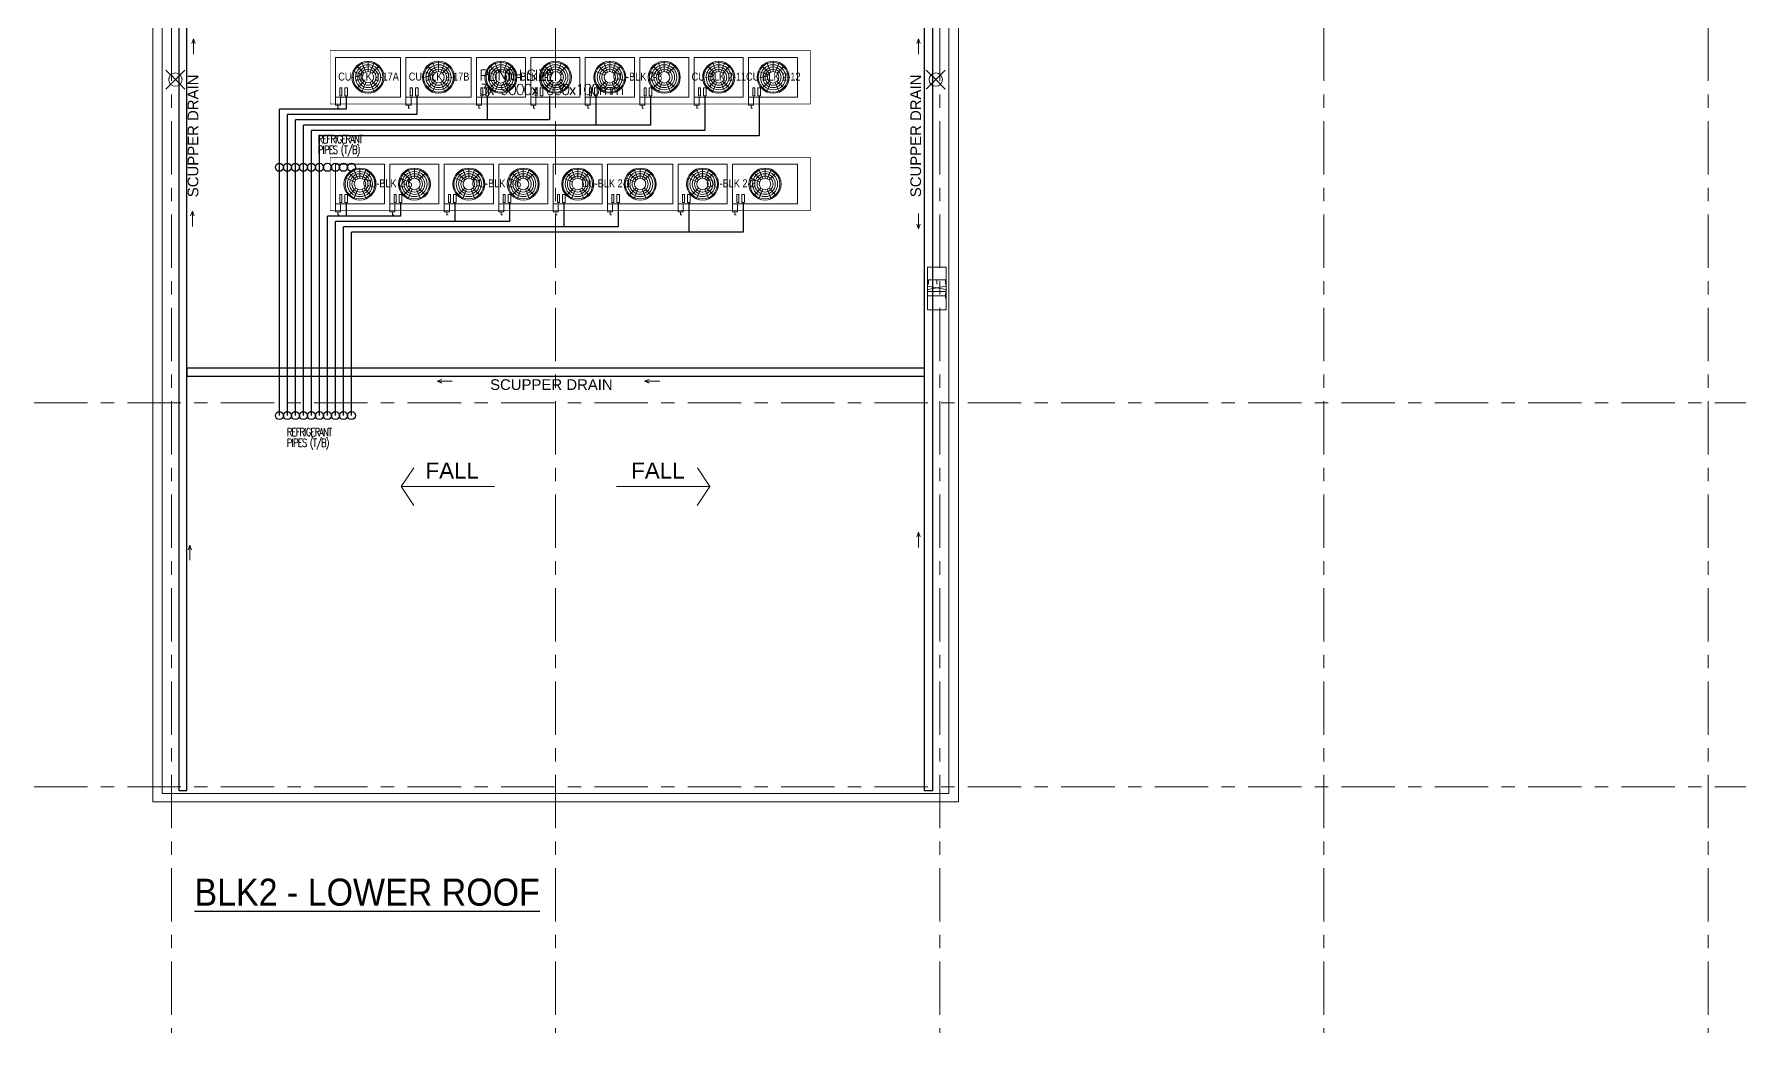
# Model space of a CAD drawing. Header units: millimetres. Extents: x -1834842 to 700335, y -490313101 to 518363.
# Drawn here: x -1215219 to -1183252, y 228562 to 247276 of the extents above; entities that cross this region are included whole.
import ezdxf
from ezdxf.lldxf.tags import DXFTag

# ---------------------------------------------------------------- set-up
doc = ezdxf.new("R2010")
doc.units = ezdxf.units.MM
doc.header["$LTSCALE"] = 0.5
doc.linetypes.add('IDA - Grid Line', pattern=[3500, 2000, -500, 500, -500])
doc.layers.get('0').update_dxf_attribs({"color": 8})
for name, color, linetype in [('0-LOWER ROOF', 7, 'Continuous'), ('E-Cable Tray', 30, 'CABLE'), ('M-_ACON-MVEN-_N', 222, 'Continuous'), ('M-ACMV_Condensing Unit', 222, 'Continuous'), ('M-ACMV_Plinth', 5, 'Continuous'), ('M-ACMV_Ref Pipe', 134, '500-1-RP')]:
    doc.layers.add(name, color=color, linetype=linetype)
for name, color, linetype, lineweight in [('A-_ANOT----_A', 7, 'Continuous', 9), ('A-_ANOT----_A-2', 7, 'Continuous', 9), ('A-_DETA----_ED-1', 7, 'Continuous', 9), ('E-_LIGT----_E', 8, 'Continuous', 9), ('M-ACMV TEXT', 7, 'Continuous', 5), ('M-ACMV_Control Panel', 1, 'Continuous', 20), ('M-ACMV_Power', 8, 'REFRIGERANT', 25)]:
    doc.layers.add(name, color=color, linetype=linetype, lineweight=lineweight)
for name, color, linetype, lineweight, true_color in [('A-_GENM----_M-9', 5, 'Continuous', 9, 0x0000ff), ('A-_WALL----_E', 6, 'Continuous', 9, 0xff00ff), ('S-_ANOTGRID_E-1', 9, 'IDA - Grid Line', 9, 0x808080)]:
    doc.layers.add(name, color=color, linetype=linetype, lineweight=lineweight, true_color=true_color)
doc.styles.add('Arial', font='arial.ttf', dxfattribs={"height": 375})
doc.styles.add('Arial Narrow', font='ARIALN.TTF', dxfattribs={"height": 250})
doc.styles.add('Arial_3', font='arial.ttf', dxfattribs={"height": 200})
doc.styles.add('ROMANS', font='romans', dxfattribs={"width": 0.75})
doc.styles.add('SIMPLEX_PSE', font='simplex.shx', dxfattribs={"width": 0.8})
doc.styles.add('Style1', font='IC-simplex.shx', dxfattribs={"width": 0.75})
doc.linetypes.add('500-1-RP', pattern='A,0.75,-0.5,0.75,-0.5,0.75,-0.5,0.75,-1.7,["RP",Standard,S=1,R=0,X=-1,Y=-0.5],-1.7', length=7.9)
tags = doc.linetypes.add('CABLE', pattern='A,40.443179,-4.660885,["CABLE LADDER",Style1,S=5,R=0,X=0,Y=-2.033496],-62.011117,80.886358,-4.367502,["CABLE LADDER",Style1,S=5,R=0,X=0,Y=-2.033496],-59.907263,40.443179', length=292.719483).pattern_tags.tags
tags[19] = DXFTag(74, 10)
tags[6] = DXFTag(74, 10)
tags = doc.linetypes.add('ELE', pattern='A,59.962534,-4.458001,["ELE TRAY",SIMPLEX_PSE,S=5,R=0,X=0,Y=-2.12442],-43.341088', length=107.761623).pattern_tags.tags
tags[6] = DXFTag(74, 10)
doc.linetypes.add('REFRIGERANT', pattern='A,15,-5.08,["R",Standard,S=2.54,R=0,X=-2.54,Y=-1.27],-5.08', length=25.16)

# ---------------------------------------------------------------- blocks, each defined once
blk = doc.blocks.new('PUCY')
at = {"layer": 'M-_ACON-MVEN-_N', "color": 8, "linetype": 'ByBlock', "lineweight": 0, "ltscale": 100}
for p, q in [((1101653, 56603), (1101653, 55863)), ((1101653, 56603), (1102573, 56603)), ((1102573, 56603), (1102573, 55863)), ((1102037, 56309), (1101901, 56445)), ((1101998, 56510), (1102072, 56332)), ((1102154, 56332), (1102228, 56510)), ((1102189, 56309), (1102325, 56445)), ((1101901, 56021), (1102037, 56157)), ((1101998, 55956), (1102072, 56134)), ((1102113, 55933), (1102113, 56126)), ((1102154, 56134), (1102228, 55956)), ((1102325, 56021), (1102189, 56157)), ((1102390, 56118), (1102212, 56192)), ((1101653, 55863), (1102573, 55863))]:
    blk.add_line(p, q, dxfattribs=at)
at = {"layer": 'M-_ACON-MVEN-_N', "color": 8, "lineweight": 0}
for points in [[(1102348, 56428), (1102348, 56578), (1102398, 56578), (1102398, 56428)], [(1102454, 56428), (1102454, 56578), (1102492, 56578), (1102492, 56428)]]:
    blk.add_lwpolyline(points, close=True, dxfattribs=at)
at = {"layer": 'M-_ACON-MVEN-_N', "color": 8, "linetype": 'ByBlock', "lineweight": 0, "ltscale": 100}
for radius in [300, 279, 236, 193, 193, 150, 107]:
    blk.add_circle((1102113, 56233), radius, dxfattribs=at)
blk = doc.blocks.new('A$C8dc4c4a2')
at = {"layer": 'M-ACMV_Control Panel', "color": 8, "lineweight": 5}
blk.add_lwpolyline([(0, 57), (0, -38), (151, -38), (151, 57)], close=True, dxfattribs=at)
blk.add_lwpolyline([(151, 10), (208, 10), (208, 35)], dxfattribs=at)
blk = doc.blocks.new('A$C85aab3c4')
at = {"layer": 'M-ACMV_Condensing Unit', "color": 8, "linetype": 'ByBlock', "lineweight": 0, "ltscale": 100}
for p, q in [((-610, 0), (-610, -740)), ((-610, 0), (610, 0)), ((610, 0), (610, -740)), ((-76, -294), (-212, -158)), ((-115, -93), (-41, -271)), ((41, -271), (115, -93)), ((76, -294), (212, -158)), ((-212, -582), (-76, -446)), ((-115, -647), (-41, -469)), ((0, -670), (0, -477)), ((41, -469), (115, -647)), ((212, -582), (76, -446)), ((277, -485), (99, -411)), ((-610, -740), (610, -740))]:
    blk.add_line(p, q, dxfattribs=at)
at = {"layer": 'M-ACMV_Condensing Unit', "color": 8, "lineweight": 0}
for points in [[(385, -175), (385, -25), (435, -25), (435, -175)], [(491, -175), (491, -25), (529, -25), (529, -175)]]:
    blk.add_lwpolyline(points, close=True, dxfattribs=at)
at = {"layer": 'M-ACMV_Condensing Unit', "color": 8, "linetype": 'ByBlock', "lineweight": 0, "ltscale": 100}
for radius in [300, 279, 236, 193, 193, 150, 107]:
    blk.add_circle((0, -370), radius, dxfattribs=at)
blk = doc.blocks.new('IDA - Fall - Fall-L-2-4331800-BLK 2 LOWER ROOF PLAN')
at = {"layer": 'A-_ANOT----_A-2'}
for p, q in [((-2.56, 1.41), (-3.5, 0)), ((-3.5, 0), (3.5, 0)), ((-2.55, -1.41), (-3.5, 0))]:
    blk.add_line(p, q, dxfattribs=at)
blk = doc.blocks.new('blk2 drain arrow - blk2 drain arrow-4025471-BLK2 LOWER ROOF RAIN WATER DOWN PIPE')
at = {"layer": 'A-_GENM----_M-9'}
for p, q in [((-285, 0), (-198, 32)), ((0, 0), (-285, 0)), ((-285, 0), (-198, -32))]:
    blk.add_line(p, q, dxfattribs=at)
blk = doc.blocks.new('BLK2-LOWER ROOF')
at = {"color": 8}
for points in [[(-49302.9, -118020.9), (-49302.9, -38670.9), (-49452.9, -38670.9), (-49452.9, -118020.9)], [(-35476.6, -118022.4), (-35476.6, -99490.9), (-35326.6, -99490.9), (-35326.6, -118022.4)], [(-49302.9, -110255.3), (-35476.6, -110255.3), (-35476.6, -110105.3), (-49302.9, -110105.3)]]:
    blk.add_lwpolyline(points, close=True, dxfattribs=at)
at = {"layer": 'A-_ANOT----_A-2', "color": 8}
for p, q in [((-45046.8, -111970.6), (-45282.5, -112324.2)), ((-39732.8, -111970.6), (-39497, -112324.2)), ((-39732.8, -111970.6), (-39497, -112324.2)), ((-45282.5, -112324.2), (-43532.5, -112324.2)), ((-45044.9, -112676.5), (-45282.5, -112324.2)), ((-39497, -112324.2), (-41247, -112324.2)), ((-39497, -112324.2), (-41247, -112324.2)), ((-39734.7, -112676.5), (-39497, -112324.2))]:
    blk.add_line(p, q, dxfattribs=at)
at = {"layer": 'A-_DETA----_ED-1', "color": 8}
for p, q in [((-49691.6, -104522.1), (-49514.8, -104698.9)), ((-49338, -104522.1), (-49514.8, -104698.9)), ((-35441.6, -104522.1), (-35264.8, -104698.9)), ((-35088, -104522.1), (-35264.8, -104698.9)), ((-49691.6, -104875.6), (-49514.8, -104698.9)), ((-49338, -104875.6), (-49514.8, -104698.9)), ((-35441.6, -104875.6), (-35264.8, -104698.9)), ((-35088, -104875.6), (-35264.8, -104698.9)), ((-35080.4, -108565.4), (-35405.4, -108628.3)), ((-35080.4, -108628.3), (-35405.4, -108565.4)), ((-35080.4, -108669.3), (-35405.4, -108669.3)), ((-35082.7, -108450.4), (-35400.1, -108450.4)), ((-35400.1, -108450.4), (-35400.1, -108530.4)), ((-35242.6, -108530.4), (-35242.6, -108450.4)), ((-35082.7, -108530.4), (-35082.7, -108450.4)), ((-35083, -108749.3), (-35405.4, -108749.3)), ((-35083, -108799.3), (-35083, -108699.3))]:
    blk.add_line(p, q, dxfattribs=at)
for centre in [(-49514.8, -104698.9), (-35264.8, -104698.9)]:
    blk.add_circle(centre, 125, dxfattribs=at)
at = {"layer": 'A-_GENM----_M-9', "color": 8}
for p, q in [((-49176.9, -103936.4), (-49208.4, -104023.1)), ((-49176.9, -103936.4), (-49145.4, -104023.1)), ((-49176.9, -104221.4), (-49176.9, -103936.4)), ((-35585.9, -103936.4), (-35617.5, -104023.1)), ((-35585.9, -103936.4), (-35617.5, -104023.1)), ((-35585.9, -103936.4), (-35554.4, -104023.1)), ((-35585.9, -104221.4), (-35585.9, -103936.4)), ((-35585.9, -103936.4), (-35554.4, -104023.1)), ((-35585.9, -104221.4), (-35585.9, -103936.4)), ((-49196.7, -107163.9), (-49228.2, -107250.5)), ((-49196.7, -107163.9), (-49165.2, -107250.5)), ((-49196.7, -107448.9), (-49196.7, -107163.9)), ((-35585.9, -107492.5), (-35617.5, -107405.8)), ((-35585.9, -107492.5), (-35617.5, -107405.8)), ((-35585.9, -107207.5), (-35585.9, -107492.5)), ((-35585.9, -107207.5), (-35585.9, -107492.5)), ((-35585.9, -107492.5), (-35554.4, -107405.8)), ((-35585.9, -107492.5), (-35554.4, -107405.8)), ((-44610.2, -110350.8), (-44523.6, -110319.3)), ((-44610.2, -110350.8), (-44523.6, -110382.4)), ((-44325.2, -110350.8), (-44610.2, -110350.8)), ((-40722.5, -110350.8), (-40635.8, -110319.3)), ((-40722.5, -110350.8), (-40635.8, -110382.4)), ((-40437.5, -110350.8), (-40722.5, -110350.8)), ((-49244.7, -113420.1), (-49276.3, -113506.7)), ((-49244.7, -113420.1), (-49213.2, -113506.7)), ((-49244.7, -113705.1), (-49244.7, -113420.1)), ((-35585.9, -113180.5), (-35617.5, -113267.2)), ((-35585.9, -113180.5), (-35554.4, -113267.2)), ((-35585.9, -113465.5), (-35585.9, -113180.5))]:
    blk.add_line(p, q, dxfattribs=at)
at = {"layer": 'A-_WALL----_E', "color": 8}
for p, q in [((-49939.8, -118227.4), (-49939.8, -38477.4)), ((-49759.8, -38627.4), (-49759.8, -118077.4)), ((-35019.8, -118077.4), (-35019.8, -99502.4)), ((-34839.8, -99652.4), (-34839.8, -118227.4)), ((-49939.8, -118227.4), (-49714.8, -118227.4)), ((-49759.8, -118077.4), (-35019.8, -118077.4)), ((-35064.8, -118227.4), (-49714.8, -118227.4)), ((-35064.8, -118227.4), (-34839.8, -118227.4))]:
    blk.add_line(p, q, dxfattribs=at)
at = {"layer": 'E-_LIGT----_E', "color": 8}
for p, q in [((-35417.6, -108214.2), (-35067.6, -108214.2)), ((-35417.6, -109014.2), (-35417.6, -108214.2)), ((-35067.6, -108214.2), (-35067.6, -109014.2)), ((-35067.6, -109014.2), (-35417.6, -109014.2))]:
    blk.add_line(p, q, dxfattribs=at)
at = {"layer": 'M-ACMV_Plinth', "color": 8, "const_width": 10}
for points in [[(-46614.8, -104154.6), (-37614.8, -104154.6), (-37614.8, -105154.6), (-46614.8, -105154.6)], [(-46614.8, -104154.6), (-37614.8, -104154.6), (-37614.8, -105154.6), (-46614.8, -105154.6)], [(-46614.8, -106154.6), (-37614.8, -106154.6), (-37614.8, -107154.6), (-46614.8, -107154.6)], [(-46614.8, -106154.6), (-37614.8, -106154.6), (-37614.8, -107154.6), (-46614.8, -107154.6)]]:
    blk.add_lwpolyline(points, close=True, dxfattribs=at)
at = {"layer": 'M-ACMV_Ref Pipe', "color": 8, "ltscale": 0.25}
for p, q in [((-46314.8, -104999.6), (-46314.8, -105254.6)), ((-44992.8, -104999.6), (-44992.8, -105354.6)), ((-43672.8, -104999.6), (-43672.8, -105454.6)), ((-42502.8, -104999.6), (-42502.8, -105454.6)), ((-41632.8, -104999.6), (-41632.8, -105554.6)), ((-40612.8, -104999.6), (-40612.8, -105554.6)), ((-39592.8, -104999.6), (-39592.8, -105654.6)), ((-38572.8, -104999.6), (-38572.8, -105754.6)), ((-47564.8, -110993.8), (-47564.8, -105254.6)), ((-46314.8, -105254.6), (-47564.8, -105254.6)), ((-47414.8, -110993.8), (-47414.8, -105354.6)), ((-44992.8, -105354.6), (-47414.8, -105354.6)), ((-47264.8, -110993.8), (-47264.8, -105454.6)), ((-42502.8, -105454.6), (-47264.8, -105454.6)), ((-47114.8, -110993.8), (-47114.8, -105554.6)), ((-40612.8, -105554.6), (-47114.8, -105554.6)), ((-46964.8, -110993.8), (-46964.8, -105654.6)), ((-39592.8, -105654.6), (-46964.8, -105654.6)), ((-46814.8, -110993.8), (-46814.8, -105754.6)), ((-38572.8, -105754.6), (-46814.8, -105754.6)), ((-46314.8, -106999.6), (-46314.8, -107254.6)), ((-45294.8, -106999.6), (-45294.8, -107254.6)), ((-44274.8, -106999.6), (-44274.8, -107354.6)), ((-43254.8, -106999.6), (-43254.8, -107354.6)), ((-42234.8, -106999.6), (-42234.8, -107454.6)), ((-41214.8, -106999.6), (-41214.8, -107454.6)), ((-39894.8, -106999.6), (-39894.8, -107554.6)), ((-38874.8, -106999.6), (-38874.8, -107554.6)), ((-45294.8, -107254.6), (-46664.8, -107254.6)), ((-46664.8, -110993.8), (-46664.8, -107254.6)), ((-43254.8, -107354.6), (-46514.8, -107354.6)), ((-46514.8, -110993.8), (-46514.8, -107354.6)), ((-41214.8, -107454.6), (-46364.8, -107454.6)), ((-46364.8, -110993.8), (-46364.8, -107454.6)), ((-38874.8, -107554.6), (-46214.8, -107554.6)), ((-46214.8, -110993.8), (-46214.8, -107554.6))]:
    blk.add_line(p, q, dxfattribs=at)
at = {"layer": 'M-ACMV_Ref Pipe', "color": 8, "linetype": 'Continuous'}
for centre in [(-47564.8, -106341.6), (-47414.8, -106341.6), (-47264.8, -106341.6), (-47114.8, -106341.6), (-46964.8, -106341.6), (-46814.8, -106341.6), (-46664.8, -106341.6), (-46514.8, -106341.6), (-46364.8, -106341.6), (-46214.8, -106341.6), (-47564.8, -110993.8), (-47414.8, -110993.8), (-47264.8, -110993.8), (-47114.8, -110993.8), (-46964.8, -110993.8), (-46814.8, -110993.8), (-46664.8, -110993.8), (-46514.8, -110993.8), (-46364.8, -110993.8), (-46214.8, -110993.8)]:
    blk.add_circle(centre, 75, dxfattribs=at)
at = {"layer": 'S-_ANOTGRID_E-1', "color": 8}
for p, q in [((-49589.8, -19724.1), (-49589.8, -122559.3)), ((-42389.8, -19724.1), (-42389.8, -122559.3)), ((-35189.8, -19724.1), (-35189.8, -122559.3)), ((-27989.8, -19724.1), (-27989.8, -122559.3)), ((-20789.8, -19724.1), (-20789.8, -122559.3)), ((-52161.9, -110752.4), (-5336.8, -110752.4)), ((-52161.9, -117952.4), (-5336.8, -117952.4))]:
    blk.add_line(p, q, dxfattribs=at)
at = {"layer": 'A-_ANOT----_A', "color": 8, "xscale": 250, "yscale": 250, "zscale": 250}
blk.add_blockref('IDA - Fall - Fall-L-2-4331800-BLK 2 LOWER ROOF PLAN', (-44407.5, -112324.2), dxfattribs=at)
at = {"layer": 'A-_GENM----_M-9', "color": 8, "rotation": 270}
for p in [(-49176.9, -104221.4), (-49196.7, -107448.9), (-35585.9, -113465.5)]:
    blk.add_blockref('blk2 drain arrow - blk2 drain arrow-4025471-BLK2 LOWER ROOF RAIN WATER DOWN PIPE', p, dxfattribs=at)
at = {"layer": 'A-_GENM----_M-9', "color": 8}
for p in [(-44325.2, -110350.8), (-40437.5, -110350.8)]:
    blk.add_blockref('blk2 drain arrow - blk2 drain arrow-4025471-BLK2 LOWER ROOF RAIN WATER DOWN PIPE', p, dxfattribs=at)
at = {"layer": 'A-_GENM----_M-9', "color": 8, "xscale": -1, "rotation": 89.99999999999977}
blk.add_blockref('blk2 drain arrow - blk2 drain arrow-4025471-BLK2 LOWER ROOF RAIN WATER DOWN PIPE', (-49244.7, -113705.1), dxfattribs=at)
at = {"layer": 'M-ACMV_Condensing Unit', "color": 8, "rotation": 180}
for p in [(-45904.8, -105024.6), (-44582.8, -105024.6), (-40804.8, -107024.6), (-38464.8, -107024.6)]:
    blk.add_blockref('A$C85aab3c4', p, dxfattribs=at)
at = {"layer": 'M-ACMV_Condensing Unit', "color": 8, "linetype": 'ByBlock', "lineweight": 0, "ltscale": 100, "rotation": 180}
for p in [(1058700, -48421.7), (1059720, -48421.7), (1060740, -48421.7), (1061760, -48421.7), (1062780, -48421.7), (1063800, -48421.7), (1056058, -50421.7), (1057078, -50421.7), (1058098, -50421.7), (1059118, -50421.7), (1060138, -50421.7), (1062478, -50421.7)]:
    blk.add_blockref('PUCY', p, dxfattribs=at)
at = {"layer": 'M-ACMV_Power', "color": 8, "linetype": 'ByBlock', "lineweight": 30, "rotation": 270}
for p in [(-46477.3, -105024.6), (-45155.3, -105024.6), (-43835.3, -105024.6), (-42815.3, -105024.6), (-41795.3, -105024.6), (-40775.3, -105024.6), (-39755.3, -105024.6), (-38735.3, -105024.6), (-46477.3, -107024.6), (-45457.3, -107024.6), (-44437.3, -107024.6), (-43417.3, -107024.6), (-42397.3, -107024.6), (-41377.3, -107024.6), (-40057.3, -107024.6), (-39037.3, -107024.6)]:
    blk.add_blockref('A$C8dc4c4a2', p, dxfattribs=at)
at = {"layer": 'A-_ANOT----_A', "color": 8, "style": 'Arial_3'}
for s, height, rotation, p in [('SCUPPER DRAIN', 200, 90, (-49084.5, -106901.5)), ('SCUPPER DRAIN', 200, 90, (-35540.7, -106901.5)), ('FALL', 300, 360, (-40972.7, -112172.9))]:
    blk.add_text(s, height=height, rotation=rotation, dxfattribs=at).set_placement(p)
for s, height, p in [('SCUPPER DRAIN', 200, (-43616.7, -110513.2)), ('FALL', 300, (-44828, -112172.9))]:
    blk.add_text(s, height=height, dxfattribs=at).set_placement(p)
at = {"layer": 'M-ACMV TEXT', "color": 8, "linetype": 'Continuous', "insert": (-43816.2, -104982), "char_height": 200, "width": 3687.287, "attachment_point": 7, "line_spacing_factor": 0.8, "style": 'Arial'}
blk.add_mtext('{\\Fromans|c0;\\T0.8;PLINTH SIZE : \\P3x 9000x1000x100mm\\C1; }', dxfattribs=at)
at = {"layer": 'M-ACMV TEXT', "color": 8, "char_height": 150, "width": 1401.139, "attachment_point": 1, "style": 'Arial Narrow'}
for s, insert in [('CU-BLK 2-17A', (-46462.8, -104566.7)), ('CU-BLK 2-17B', (-45140.8, -104566.7)), ('CU-BLK 2-7', (-43356.9, -104566.7)), ('CU-BLK 2-8', (-41316.9, -104566.7)), ('CU-BLK 2-11', (-39840.8, -104566.7)), ('CU-BLK 2-12', (-38820.8, -104566.7)), ('CU-BLK 2-5', (-45998.9, -106566.7)), ('CU-BLK 2-6', (-43958.9, -106566.7)), ('CU-BLK 2-1', (-41905, -106566.7)), ('CU-BLK 2-2', (-39565, -106566.7))]:
    blk.add_mtext(s, dxfattribs=dict(at, insert=insert))
at = {"layer": 'M-ACMV TEXT', "color": 8, "char_height": 150, "width": 1208.476, "attachment_point": 7, "line_spacing_factor": 0.8, "style": 'ROMANS'}
for insert in [(-46845.8, -106136), (-47424.5, -111626.6)]:
    blk.add_mtext('{\\T0.8;REFRIGERANT PIPES (T/B)}', dxfattribs=dict(at, insert=insert))

msp = doc.modelspace()

# ---------------------------------------------------------------- block references
at = {"layer": '0-LOWER ROOF', "color": 6}
msp.add_blockref('BLK2-LOWER ROOF', (-1163057, 351122), dxfattribs=at)

# ---------------------------------------------------------------- texts
at = {"layer": 'E-Cable Tray', "color": 7, "linetype": 'ELE', "ltscale": 20, "style": 'Arial', "width": 0.9}
msp.add_text('%%UBLK2 - LOWER ROOF', height=506.25, dxfattribs=at).set_placement((-1212214, 230946))

doc.saveas('drawing.dxf')
